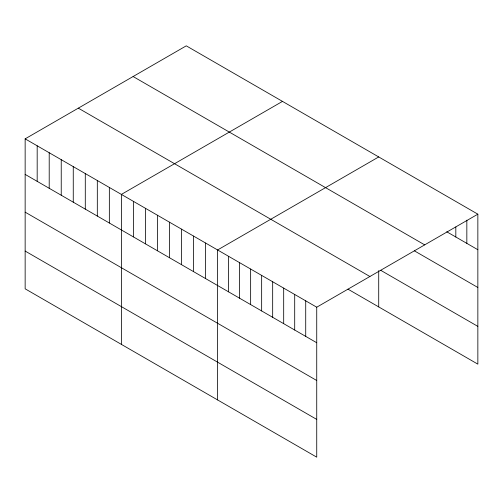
<?xml version="1.0" encoding="UTF-8"?>
<svg xmlns="http://www.w3.org/2000/svg" width="503" height="503" viewBox="0 0 503 503"><rect width="100%" height="100%" fill="white"/><g stroke="black" fill="none" stroke-linecap="round" stroke-linejoin="round"><path stroke-width="0.75" d="M25.15 138.853L316.733 307.201L316.733 457.164L25.15 288.823L25.15 138.853L186.267 45.836L477.85 214.177L477.85 364.147L347.975 289.162M282.491 101.386L121.374 194.41L121.374 344.373M378.715 156.942L217.592 249.96L217.592 399.929M316.733 307.201L477.85 214.177M446.746 231.77L477.85 249.727M133.1 76.531L424.683 244.873M414.353 250.821L477.85 287.483M380.658 270.274L477.85 326.384M78.317 108.158L369.9 276.499M25.15 174.403L316.733 342.744M25.15 212.159L316.733 380.501M25.15 251.06L316.733 419.408M466.834 220.182L466.834 243.364M455.819 226.96L455.819 237.007M378.715 270.633L378.715 306.905M305.717 300.838L305.717 336.388M294.701 294.481L294.701 330.025M283.686 288.118L283.686 323.668M272.67 281.762L272.67 317.305M261.654 275.399L261.654 310.948M250.639 269.042L250.639 304.585M239.623 262.679L239.623 298.229M228.607 256.323L228.607 291.866M205.57 243.018L205.57 278.561M193.542 236.077L193.542 271.62M181.514 229.129L181.514 264.672M169.486 222.188L169.486 257.731M157.458 215.24L157.458 250.79M145.43 208.299L145.43 243.842M133.402 201.351L133.402 236.9M109.346 187.462L109.346 223.011M97.318 180.52L97.318 216.064M85.29 173.579L85.29 209.122M73.262 166.631L73.262 202.175M61.234 159.69L61.234 195.233M49.206 152.742L49.206 188.292M37.178 145.801L37.178 181.344"/></g></svg>
